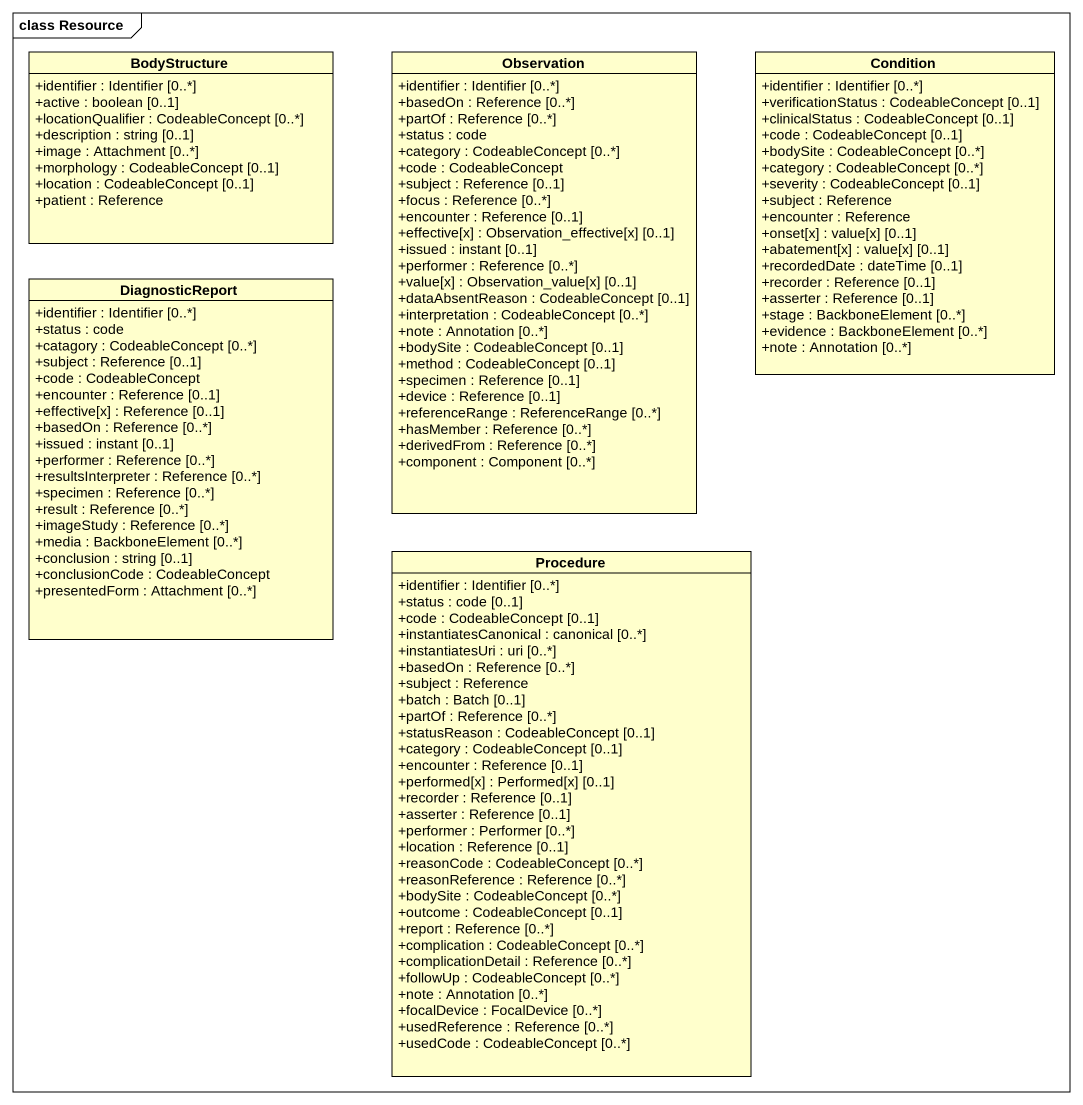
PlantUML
@startuml
mainframe class Resource
hide circle
hide empty members
skinparam classAttributeIconSize 0
class BodyStructure {
  +identifier : Identifier [0..*]
  +active : boolean [0..1]
  +locationQualifier : CodeableConcept [0..*]
  +description : string [0..1]
  +image : Attachment [0..*]
  +morphology : CodeableConcept [0..1]
  +location : CodeableConcept [0..1]
  +patient : Reference
}
class Observation {
  +identifier : Identifier [0..*]
  +basedOn : Reference [0..*]
  +partOf : Reference [0..*]
  +status : code
  +category : CodeableConcept [0..*]
  +code : CodeableConcept
  +subject : Reference [0..1]
  +focus : Reference [0..*]
  +encounter : Reference [0..1]
  +effective[x] : Observation_effective[x] [0..1]
  +issued : instant [0..1]
  +performer : Reference [0..*]
  +value[x] : Observation_value[x] [0..1]
  +dataAbsentReason : CodeableConcept [0..1]
  +interpretation : CodeableConcept [0..*]
  +note : Annotation [0..*]
  +bodySite : CodeableConcept [0..1]
  +method : CodeableConcept [0..1]
  +specimen : Reference [0..1]
  +device : Reference [0..1]
  +referenceRange : ReferenceRange [0..*]
  +hasMember : Reference [0..*]
  +derivedFrom : Reference [0..*]
  +component : Component [0..*]
}
class Condition {
  +identifier : Identifier [0..*]
  +verificationStatus : CodeableConcept [0..1]
  +clinicalStatus : CodeableConcept [0..1]
  +code : CodeableConcept [0..1]
  +bodySite : CodeableConcept [0..*]
  +category : CodeableConcept [0..*]
  +severity : CodeableConcept [0..1]
  +subject : Reference
  +encounter : Reference
  +onset[x] : value[x] [0..1]
  +abatement[x] : value[x] [0..1]
  +recordedDate : dateTime [0..1]
  +recorder : Reference [0..1]
  +asserter : Reference [0..1]
  +stage : BackboneElement [0..*]
  +evidence : BackboneElement [0..*]
  +note : Annotation [0..*]
}
class DiagnosticReport {
  +identifier : Identifier [0..*]
  +status : code
  +catagory : CodeableConcept [0..*]
  +subject : Reference [0..1]
  +code : CodeableConcept
  +encounter : Reference [0..1]
  +effective[x] : Reference [0..1]
  +basedOn : Reference [0..*]
  +issued : instant [0..1]
  +performer : Reference [0..*]
  +resultsInterpreter : Reference [0..*]
  +specimen : Reference [0..*]
  +result : Reference [0..*]
  +imageStudy : Reference [0..*]
  +media : BackboneElement [0..*]
  +conclusion : string [0..1]
  +conclusionCode : CodeableConcept
  +presentedForm : Attachment [0..*]
}
class Procedure {
  +identifier : Identifier [0..*]
  +status : code [0..1]
  +code : CodeableConcept [0..1]
  +instantiatesCanonical : canonical [0..*]
  +instantiatesUri : uri [0..*]
  +basedOn : Reference [0..*]
  +subject : Reference
  +batch : Batch [0..1]
  +partOf : Reference [0..*]
  +statusReason : CodeableConcept [0..1]
  +category : CodeableConcept [0..1]
  +encounter : Reference [0..1]
  +performed[x] : Performed[x] [0..1]
  +recorder : Reference [0..1]
  +asserter : Reference [0..1]
  +performer : Performer [0..*]
  +location : Reference [0..1]
  +reasonCode : CodeableConcept [0..*]
  +reasonReference : Reference [0..*]
  +bodySite : CodeableConcept [0..*]
  +outcome : CodeableConcept [0..1]
  +report : Reference [0..*]
  +complication : CodeableConcept [0..*]
  +complicationDetail : Reference [0..*]
  +followUp : CodeableConcept [0..*]
  +note : Annotation [0..*]
  +focalDevice : FocalDevice [0..*]
  +usedReference : Reference [0..*]
  +usedCode : CodeableConcept [0..*]
}
@enduml
